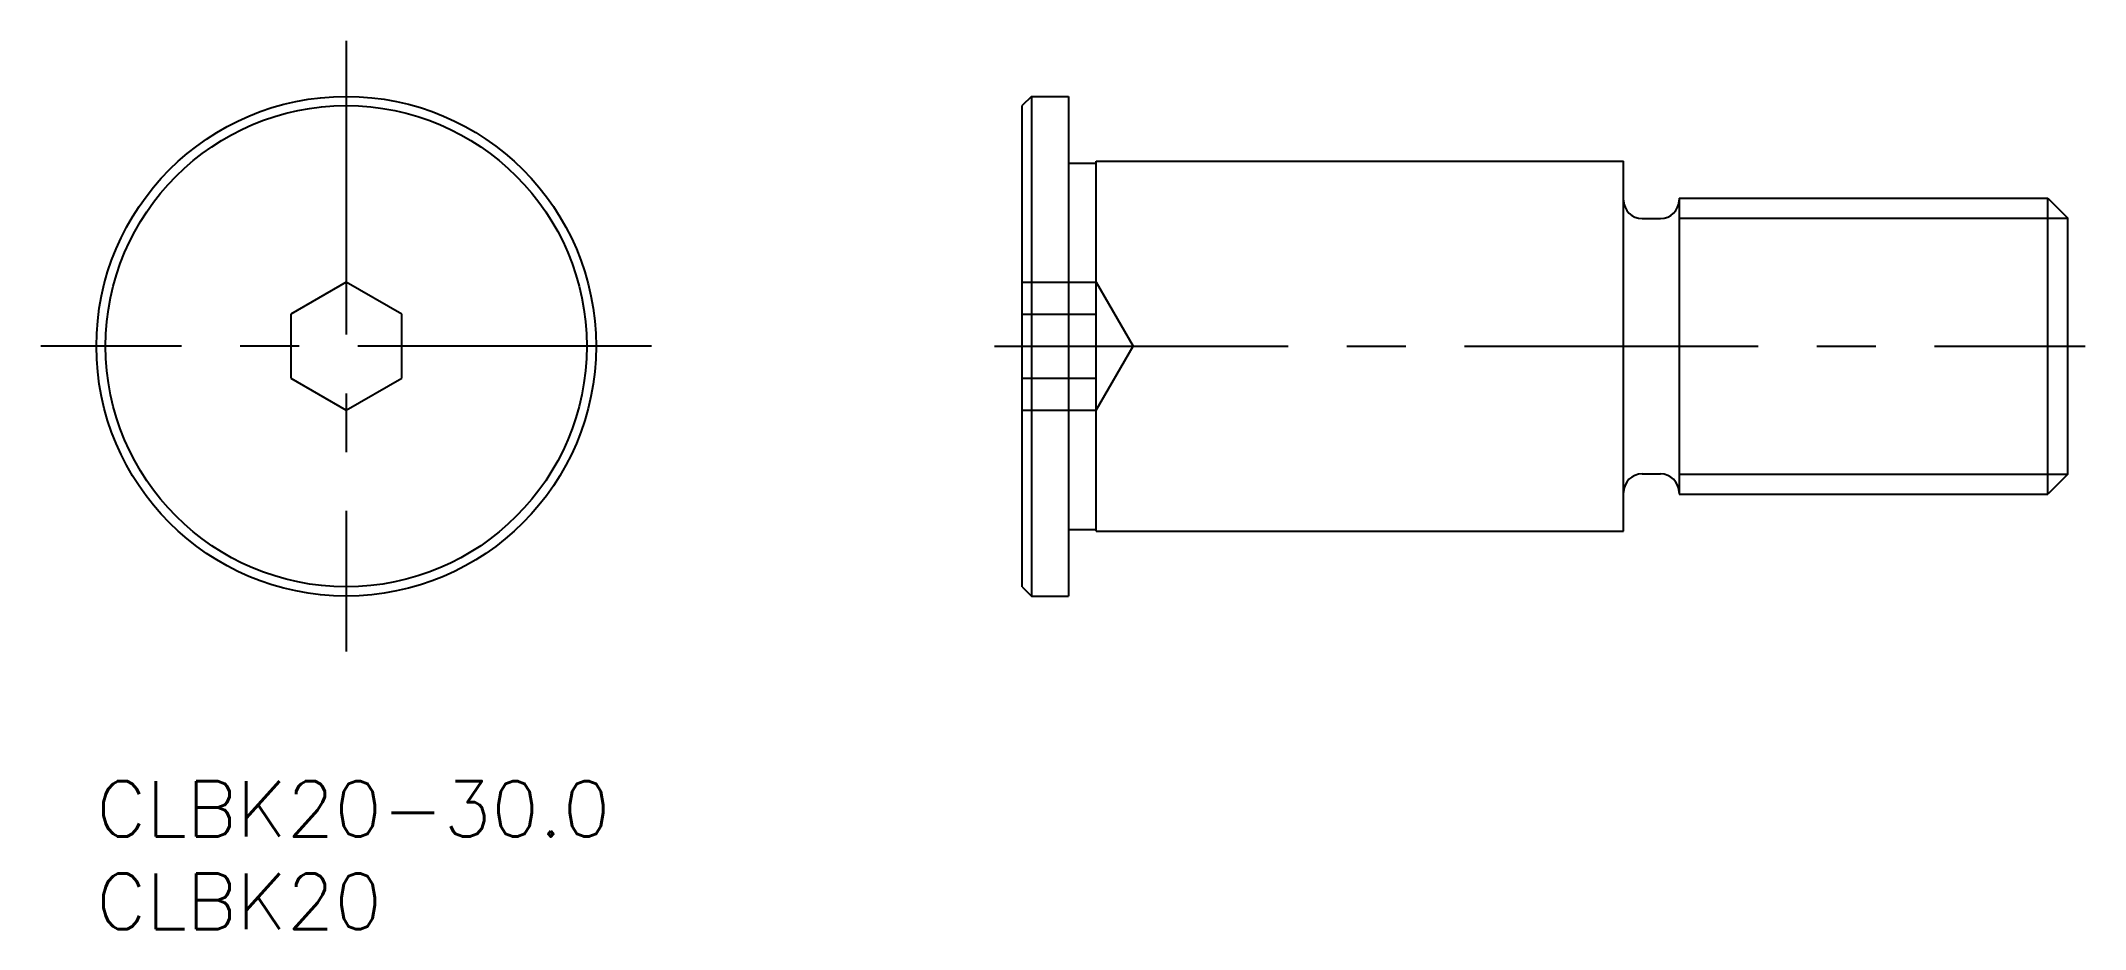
# Model space of a CAD drawing. Extents: x -3 to 107, y -8 to 40.
import ezdxf

# ---------------------------------------------------------------- set-up
doc = ezdxf.new("R2010")
doc.units = 0
doc.header["$LTSCALE"] = 0.5
doc.linetypes.add('CENTER', pattern=[50.8, 31.75, -6.35, 6.35, -6.35])
doc.linetypes.add('DASHED', pattern=[19.05, 12.7, -6.35])
for name, color, linetype in [('MSM_CENTER', 1, 'CENTER'), ('MSM_CONTINUOUS', 7, 'CONTINUOUS'), ('MSM_DASHED', 4, 'DASHED'), ('MSM_NARROW', 5, 'CONTINUOUS'), ('MSM_PART_NUMBER', 7, 'CONTINUOUS')]:
    doc.layers.add(name, color=color, linetype=linetype)
doc.styles.get("Standard").update_dxf_attribs({"font": 'txt.shx', "height": 3, "bigfont": 'bigfont.shx'})

# ---------------------------------------------------------------- blocks, each defined once
blk = doc.blocks.new('*U8')
at = {"layer": 'MSM_PART_NUMBER'}
blk.add_text('CLBK20-30.0', height=3, dxfattribs=at).set_placement((0, -3))
blk = doc.blocks.new('*U9')
at = {"layer": 'MSM_PART_NUMBER'}
blk.add_text('CLBK20', height=3, dxfattribs=at).set_placement((0, -8))

msp = doc.modelspace()

# ---------------------------------------------------------------- linework, layer by layer
at = {"layer": 'MSM_CENTER'}
for p, q in [((13.5, 40), (13.5, 7)), ((30, 23.5), (-3, 23.5)), ((48.53, 23.5), (107.47, 23.5))]:
    msp.add_line(p, q, dxfattribs=at)
at = {"layer": 'MSM_CONTINUOUS'}
for p, q in [((50.53, 37), (50.03, 36.5)), ((50.03, 10.5), (50.03, 36.5)), ((50.53, 37), (52.53, 37)), ((50.53, 37), (50.53, 10)), ((52.53, 37), (52.53, 10)), ((52.53, 33.4), (54.03, 33.4)), ((54.03, 33.5), (82.53, 33.5)), ((54.03, 13.5), (54.03, 33.5)), ((82.53, 13.5), (82.53, 33.5)), ((85.53, 31.5), (85.53, 15.5)), ((85.53, 31.5), (105.45, 31.5)), ((105.45, 15.5), (105.45, 31.5)), ((105.45, 31.5), (106.53, 30.42)), ((83.53, 30.4), (84.53, 30.4)), ((106.53, 16.58), (106.53, 30.42)), ((13.5, 26.96), (10.5, 25.23)), ((16.5, 25.23), (13.5, 26.96)), ((10.5, 25.23), (10.5, 21.77)), ((16.5, 21.77), (16.5, 25.23)), ((10.5, 21.77), (13.5, 20.04)), ((13.5, 20.04), (16.5, 21.77)), ((83.53, 16.6), (84.53, 16.6)), ((106.53, 16.58), (105.45, 15.5)), ((85.53, 15.5), (105.45, 15.5)), ((52.53, 13.6), (54.03, 13.6)), ((54.03, 13.5), (82.53, 13.5)), ((50.03, 10.5), (50.53, 10)), ((50.53, 10), (52.53, 10))]:
    msp.add_line(p, q, dxfattribs=at)
for radius in [13.5, 13]:
    msp.add_circle((13.5, 23.5), radius, dxfattribs=at)
for centre, start, end in [((83.53, 31.4), 180, 270), ((84.53, 31.4), 270, 0), ((83.53, 15.6), 90, 180), ((84.53, 15.6), 0, 90)]:
    msp.add_arc(centre, 1, start, end, dxfattribs=at)
at = {"layer": 'MSM_DASHED'}
for p, q in [((50.03, 26.96), (54.03, 26.96)), ((54.03, 26.96), (56.03, 23.5)), ((50.03, 25.23), (54.03, 25.23)), ((54.03, 20.04), (56.03, 23.5)), ((50.03, 21.77), (54.03, 21.77)), ((50.03, 20.04), (54.03, 20.04))]:
    msp.add_line(p, q, dxfattribs=at)
at = {"layer": 'MSM_NARROW'}
for p, q in [((85.53, 30.42), (106.53, 30.42)), ((85.53, 16.58), (106.53, 16.58))]:
    msp.add_line(p, q, dxfattribs=at)

# ---------------------------------------------------------------- block references
at = {"layer": 'MSM_CONTINUOUS'}
for name in ['*U8', '*U9']:
    msp.add_blockref(name, (0, 0), dxfattribs=at)

doc.saveas('drawing.dxf')
